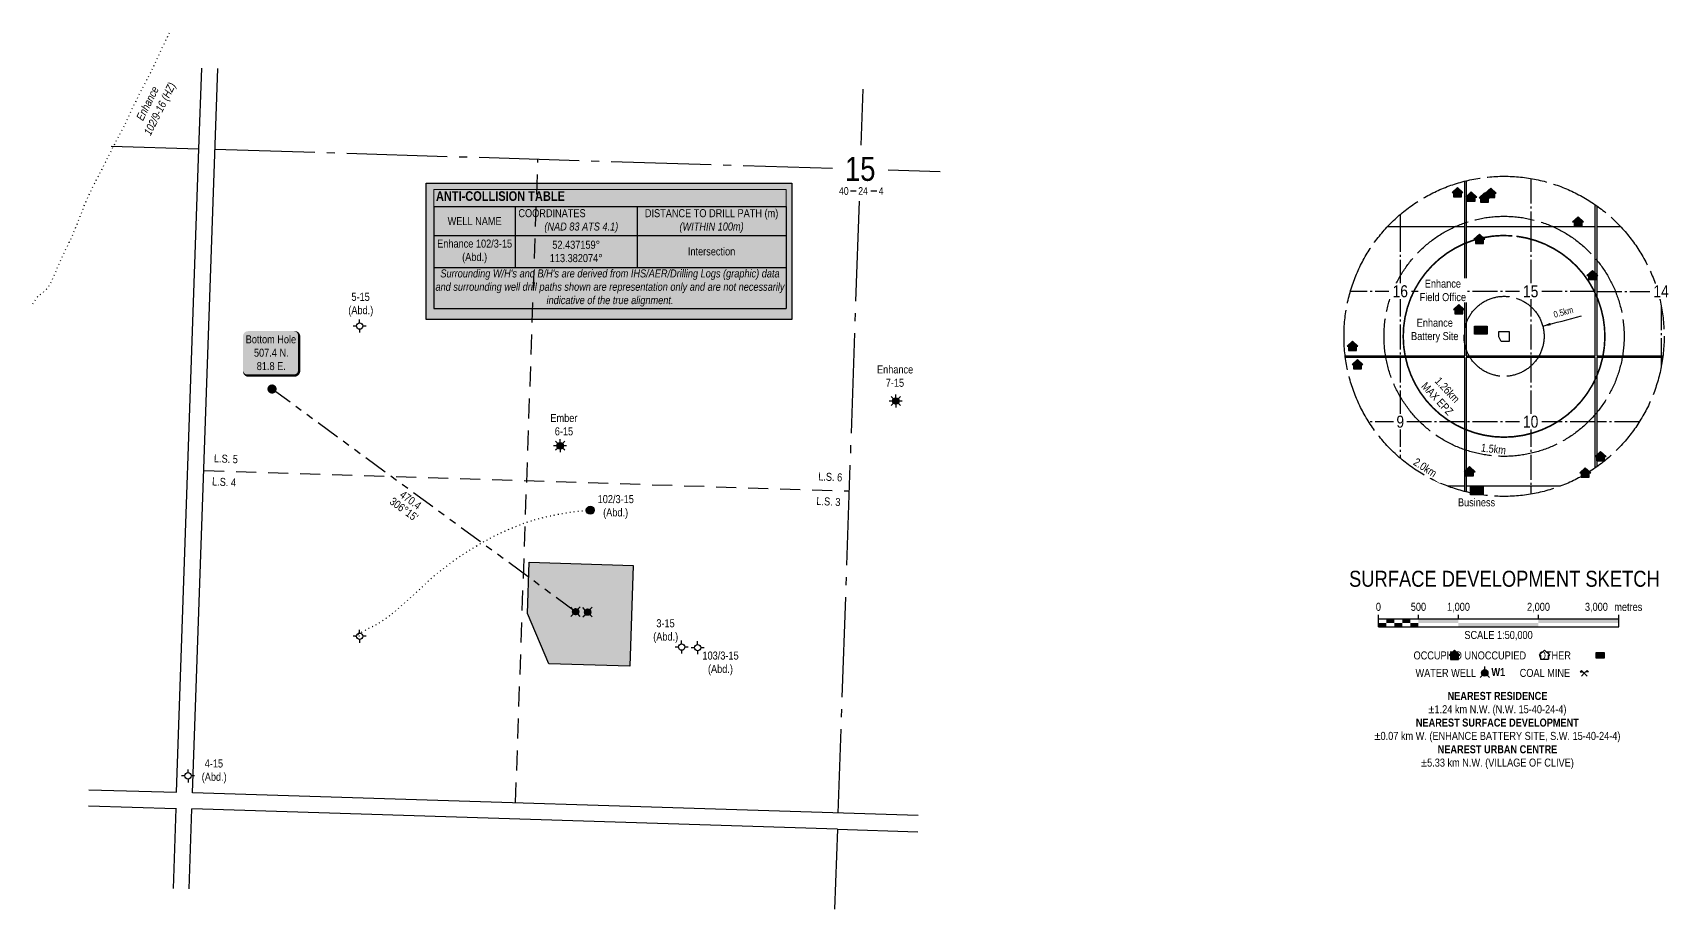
# Model space of a CAD drawing. Extents: x 337584 to 348172, y 5811293 to 5815472.
# Drawn here: x 340480 to 342528, y 5811770 to 5812865 of the extents above; entities that cross this region are included whole.
import ezdxf
from ezdxf.enums import TextEntityAlignment as Align

# ---------------------------------------------------------------- set-up
doc = ezdxf.new("R2010")
doc.units = 0
doc.header["$LTSCALE"] = 5
for name, pattern in [('foc-BUFFER', [16.75, 15, -1.75]), ('foc-DOT', [1, 0.2, -0.8]), ('foc-DRILLPATH', [14.75, 6, -1.75, 1.75, -1.75, 1.75, -1.75]), ('foc-LSD', [8, 5, -3]), ('foc-QUARTERLINE', [33, 25, -3, 2, -3]), ('foc-TIELINE', [1.875, 1.25, -0.625])]:
    doc.linetypes.add(name, pattern=pattern)
doc.layers.get('Defpoints').update_dxf_attribs({"color": 9})
for name, color, linetype in [('10', 1, 'Continuous'), ('9', 3, 'Continuous'), ('ABADATA-DRILL', 8, 'foc-DOT'), ('ABADATA-DRILL-T', 8, 'Continuous'), ('AS-RESIDENCE', 14, 'Continuous'), ('AS-SYMBOL', 7, 'Continuous'), ('AS-TELEPHONE', 224, 'foc-TEL'), ('AS-UNDERLAY-H', 141, 'Continuous'), ('AUX-BUFFER', 7, 'foc-BUFFER'), ('C-WS-S', 13, 'Continuous'), ('CG-NOTES', 7, 'Continuous'), ('DETAIL-T', 7, 'Continuous'), ('F-RW', 190, 'Continuous'), ('F-WS-S', 190, 'Continuous'), ('L-2', 7, 'Continuous'), ('L-BD', 7, 'Continuous'), ('L-MON', 1, 'Continuous'), ('L-QSEC', 8, 'foc-QUARTERLINE'), ('L-SEC', 7, 'Continuous'), ('L-SECLBL', 7, 'Continuous'), ('L-SECQ', 8, 'foc-QUARTERLINE'), ('L-SECTION-LSD', 7, 'foc-LSD'), ('P-BUFFER-PURPLE', 187, 'foc-TIELINE'), ('P-BUFFER-PURPLE-T', 187, 'Continuous'), ('P-PDRILLPATH', 12, 'foc-DRILLPATH'), ('P-PROPOSED', 10, 'Continuous'), ('P-PROPOSED-H', 21, 'Continuous'), ('S-7', 6, 'Continuous'), ('T-WATER-T', 170, 'Continuous')]:
    doc.layers.add(name, color=color, linetype=linetype)
doc.layers.add('C-WS-T', color=13, linetype='Continuous', lineweight=9)
doc.layers.add('F-WS-T', color=190, linetype='Continuous', lineweight=9)
doc.styles.add('0', font='ARIALN.TTF')
doc.styles.add('100L', font='ARIALN.TTF', dxfattribs={"height": 11})
doc.styles.add('120', font='ARIALN.TTF', dxfattribs={"height": 13})
doc.styles.add('60L', font='ARIALN.TTF', dxfattribs={"height": 7.35})
doc.styles.add('80', font='ARIALN.TTF', dxfattribs={"height": 10})
doc.styles.add('80CG', font='ARIALN.TTF', dxfattribs={"height": 10})
doc.styles.add('80L', font='ARIALN.TTF', dxfattribs={"height": 10})
doc.styles.add('BOLD', font='ARIALNB.TTF')
doc.styles.add('foc-LtypeFont', font='ARIALN.TTF', dxfattribs={"height": 7.35})
doc.styles.add('SIMPLEX', font='ARIALN.TTF')
doc.linetypes.add('foc-TEL', pattern='A,2,-1,["T",foc-LtypeFont,S=0.2,R=0,X=-0.425,Y=-0.75],-1.24,8', length=12.24)
doc.linetypes.add('foc-TEL-NOLINE', pattern='A,0,-2,["T",foc-LtypeFont,S=0.2,R=0,X=-0.425,Y=-0.75],-10.24', length=12.24)
doc.dimstyles.new('Compass 5 000', dxfattribs={"dimscale": 5, "dimtxt": 9, "dimasz": 2, "dimexe": 0.2, "dimexo": 0.0625, "dimgap": 0.5, "dimtad": 0, "dimtih": 1, "dimtoh": 1, "dimzin": 0, "dimdsep": 46, "dimtxsty": '80CG', "dimcen": 0.1, "dimse1": 1, "dimse2": 1, "dimclrd": 256, "dimclrt": 256, "dimaunit": 1, "dimadec": 4, "dimazin": 0, "dimtfac": 0.06, "dimtofl": 0, "dimtmove": 0, "dimatfit": 1, "dimfxl": 0.2, "dimtolj": 1, "dimtzin": 0, "dimlwd": -1, "dimarcsym": 0})

# ---------------------------------------------------------------- blocks, each defined once
blk = doc.blocks.new('*U290')
at = {"color": 0}
for p, q in [((-150, 0), (-150, 15)), ((-150, 10), (150.2, 10)), ((-150, 0), (150.2, 0)), ((-100, 10), (-100, 15)), ((-50, 10), (-50, 15)), ((50, 10), (50, 15)), ((150.2, 0), (150.2, 15))]:
    blk.add_line(p, q, dxfattribs=at)
for points in [[(-150, 5), (-140, 5), (-150, 0), (-140, 0)], [(-140, 10), (-130, 10), (-140, 5), (-130, 5)], [(-130, 5), (-120, 5), (-130, 0), (-120, 0)], [(-120, 10), (-110, 10), (-120, 5), (-110, 5)], [(-110, 5), (-100, 5), (-110, 0), (-100, 0)], [(-100, 10), (-50, 10), (-100, 5), (-50, 5)], [(-50, 5), (50, 5), (-50, 0), (50, 0)], [(50, 10), (150.2, 10), (50, 5), (150.2, 5)]]:
    blk.add_solid(points, dxfattribs=at)
at = {"color": 0, "style": '80'}
blk.add_text('metres', height=10, dxfattribs=at).set_placement((162.2, 20), align=Align.CENTER)
at = {"color": 0, "char_height": 10, "style": '80'}
for s, insert, attachment_point in [('0', (-150, 30.2), 2), ('500', (-100, 30.2), 2), ('1,000', (-50, 30.2), 2), ('2,000', (50, 30.2), 2), ('3,000', (136.7, 30.2), 3), ('SCALE 1:50,000', (0.1, -5), 2)]:
    blk.add_mtext(s, dxfattribs=dict(at, insert=insert, attachment_point=attachment_point))
blk = doc.blocks.new('res_abd')
at = {"color": 14}
blk.add_lwpolyline([(-1.13, -0.57), (-1.13, -1.62), (0.87, -1.62), (0.87, -0.57), (1.22, -0.57), (-0.13, 0.69), (-1.49, -0.57)], close=True, dxfattribs=at)
blk = doc.blocks.new('res_other')
blk.add_hatch(color=14).paths.add_polyline_path([(-1.09, 0.73), (0.91, 0.73), (0.91, -0.69), (-1.09, -0.69)])
at = {"color": 14}
blk.add_lwpolyline([(-1.09, 0.73), (0.91, 0.73), (0.91, -0.69), (-1.09, -0.69)], close=True, dxfattribs=at)
blk = doc.blocks.new('res_occ')
for points in [[(0.1, 0.89), (-1.26, -0.37), (1.46, -0.37)], [(-0.9, -1.43), (1.1, -1.43), (1.1, -0.37), (-0.9, -0.37)]]:
    blk.add_hatch(color=14).paths.add_polyline_path(points)
at = {"color": 14}
for points in [[(0.1, 0.89), (-1.26, -0.37), (1.46, -0.37)], [(-0.9, -1.43), (1.1, -1.43), (1.1, -0.37), (-0.9, -0.37)]]:
    blk.add_lwpolyline(points, close=True, dxfattribs=at)
blk = doc.blocks.new('WAT')
h = blk.add_hatch(color=255)
h.dxf.hatch_style = 1
edge = h.paths.add_edge_path()
edge.add_arc((0, 0), 0.9, 0, 360)
at = {"color": 170}
for p, q in [((0, 0.82), (0, 1.63)), ((-0.58, -0.58), (-1.15, -1.15)), ((0.58, -0.58), (1.15, -1.15))]:
    blk.add_line(p, q, dxfattribs=at)
blk.add_circle((0, 0), 0.8, dxfattribs=at)
blk = doc.blocks.new('Mine')
at = {"layer": 'AS-SYMBOL'}
h = blk.add_hatch(color=161, dxfattribs=at)
h.dxf.hatch_style = 1
h.paths.add_polyline_path([(-0.71, 0.71), (-1.06, 0.35), (-0.35, 0.35)])
h = blk.add_hatch(color=161, dxfattribs=at)
h.dxf.hatch_style = 1
h.paths.add_polyline_path([(0.71, 0.71), (0.35, 0.35), (1.06, 0.35)])
at = {"layer": 'AS-SYMBOL', "color": 161}
for p, q in [((-0.71, 0.71), (-1.06, 0.35)), ((-1.06, 0.35), (-0.35, 0.35)), ((-0.71, 0.71), (0, 0)), ((0, 0), (-0.71, -0.71)), ((0, 0), (0.71, 0.71)), ((0, 0), (0.71, -0.71)), ((1.06, 0.35), (0.35, 0.35)), ((0.71, 0.71), (1.06, 0.35))]:
    blk.add_line(p, q, dxfattribs=at)
blk = doc.blocks.new('*U323')
at = {"layer": 'AS-RESIDENCE', "color": 14}
blk.add_lwpolyline([(130, -1.3), (140, -1.3), (140, -8.5), (130, -8.5)], close=True, dxfattribs=at)
at = {"layer": 'AS-RESIDENCE', "xscale": 5, "yscale": 5, "zscale": 5}
for name, p in [('res_occ', (-47.7, -2.9)), ('res_abd', (65.9, -1.7)), ('res_other', (135.5, -5))]:
    blk.add_blockref(name, p, dxfattribs=at)
at = {"layer": 'AS-SYMBOL', "color": 161, "xscale": 5, "yscale": 5, "zscale": 5}
blk.add_blockref('Mine', (115, -27.2), dxfattribs=at)
at = {"layer": 'F-WS-S', "xscale": 5, "yscale": 5, "zscale": 5}
blk.add_blockref('WAT', (-9.3, -26.9), dxfattribs=at)
at = {"layer": 'CG-NOTES', "char_height": 12, "style": '80CG'}
for s, insert, width, attachment_point in [('{\\H0.83333x;OCCUPIED^IUNOCCUPIED^I    OTHER}', (0, 0), 324.707, 2), ('\\pi0.13844;{\\H0.83333x;WATER WELL}', (-96, -21.9), 75.427, 1), ('\\pi0.33285;{\\H0.83333x;COAL MINE}', (34, -21.9), 62.521, 1)]:
    blk.add_mtext(s, dxfattribs=dict(at, insert=insert, width=width, attachment_point=attachment_point))
at = {"layer": 'T-WATER-T', "style": 'BOLD'}
blk.add_text('W1', height=10, dxfattribs=at).set_placement((-1, -30.8))
blk = doc.blocks.new('L-SECLBL')
at = {"layer": '9', "color": 7}
for p, q in [((-5.1, -27.8), (-12.3, -27.8)), ((20.7, -27.8), (13.5, -27.8))]:
    blk.add_line(p, q, dxfattribs=at)
at = {"layer": '10', "color": 2, "style": 'SIMPLEX'}
blk.add_attdef('SEC', text='', height=30, dxfattribs=at).set_placement((0, 0), align=Align.MIDDLE)
at = {"layer": '10', "color": 5, "style": '80L'}
blk.add_attdef('TWP', text='', height=9.5, dxfattribs=at).set_placement((-14.4, -27.4), align=Align.MIDDLE_RIGHT)
blk.add_attdef('RGE', text='', height=9.5, dxfattribs=at).set_placement((3.6, -27.4), align=Align.MIDDLE_CENTER)
blk.add_attdef('MER', text='', height=9.5, dxfattribs=at).set_placement((23.2, -27.4), align=Align.MIDDLE_LEFT)
blk = doc.blocks.new('Gabd')
for p, q in [((-0.81, 0), (-1.62, 0)), ((0, 0.81), (0, 1.62)), ((1.62, 0), (0.81, 0)), ((0, -0.81), (0, -1.62))]:
    blk.add_line(p, q)
blk.add_circle((0, 0), 0.8)
blk = doc.blocks.new('WC')
at = {"layer": 'L-MON'}
h = blk.add_hatch(color=255, dxfattribs=at)
h.dxf.hatch_style = 1
edge = h.paths.add_edge_path()
edge.add_arc((0, 0), 0.9, 0, 360)
at = {"layer": 'L-MON', "color": 240, "flags": 128}
for points in [[(-0.62, 0.5), (-1.23, 1.12)], [(0.52, 0.61), (1.13, 1.21)], [(-1.18, -1.18), (-0.56, -0.57)], [(1.16, -1.18), (0.56, -0.57)]]:
    blk.add_lwpolyline(points, dxfattribs=at)
at = {"layer": 'L-MON', "color": 240}
for radius in [0.8, 0.373]:
    blk.add_circle((0, 0), radius, dxfattribs=at)
blk = doc.blocks.new('*U489')
h = blk.add_hatch(color=255)
edge = h.paths.add_edge_path()
edge.add_line((-29, -28.5), (29, -28.5))
edge.add_arc((29, -22.5), 6, 270, 360)
edge.add_line((35, -22.5), (35, 21))
edge.add_arc((29, 21), 6, 0, 90)
edge.add_line((29, 27), (-29, 27))
edge.add_arc((-29, 21), 6, 90, 180)
edge.add_line((-35, 21), (-35, -22.5))
edge.add_arc((-29, -22.5), 6, 180, 270)
at = {"color": 14, "flags": 128}
blk.add_lwpolyline([(-29, -28.5, 3, 3, 0), (29, -28.5, 3, 3, 0.414214), (35, -22.5, 3, 3, 0), (35, 21, 3, 0, 0.414214), (29, 27, 0, 0, 0), (-29, 27, 0, 0, 0.414214), (-35, 21, 0, 0, 0), (-35, -22.5, 0, 3, 0.414214)], format="xyseb", close=True, dxfattribs=at)
at = {"color": 14, "style": '80'}
blk.add_attdef('ENTER_TEXT_001', (-26.8, -4.9), '', height=10, dxfattribs=at)
blk = doc.blocks.new('GAS')
h = blk.add_hatch(color=255)
h.dxf.hatch_style = 1
edge = h.paths.add_edge_path()
edge.add_arc((0, 0), 0.9, 0, 360)
for p, q in [((-0.81, 0), (-1.62, 0)), ((-0.57, 0.57), (-1.14, 1.14)), ((0, 0.81), (0, 1.62)), ((0.57, 0.57), (1.14, 1.14)), ((1.62, 0), (0.81, 0)), ((-0.57, -0.57), (-1.14, -1.14)), ((0, -0.81), (0, -1.62)), ((1.14, -1.14), (0.57, -0.57))]:
    blk.add_line(p, q)
blk.add_circle((0, 0), 0.8)
blk = doc.blocks.new('*T491')
at = {"layer": 'CG-NOTES', "color": 0, "lineweight": -2, "transparency": 16777216}
for p, q in [((0, -21.4), (439.8, -21.4)), ((0, -21.4), (0, -148.7)), ((101.5, -21.4), (101.5, -97.5)), ((253.8, -21.4), (253.8, -97.5)), ((439.8, -21.4), (439.8, -148.7)), ((0, -57.5), (439.8, -57.5)), ((0, -97.5), (439.8, -97.5)), ((0, -148.7), (439.8, -148.7))]:
    blk.add_line(p, q, dxfattribs=at)
at = {"layer": 'Defpoints', "color": 8, "linetype": 'ByBlock', "lineweight": 0, "transparency": 16777216}
for p, q in [((0, 0), (439.8, 0)), ((0, 0), (0, -21.4)), ((439.8, 0), (439.8, -21.4))]:
    blk.add_line(p, q, dxfattribs=at)
at = {"layer": 'CG-NOTES', "color": 154, "transparency": 16777216, "insert": (2.5, -2.3), "char_height": 11.995, "width": 434.812, "attachment_point": 1, "style": 'BOLD'}
blk.add_mtext('{\\C14;ANTI-COLLISION TABLE}', dxfattribs=at)
at = {"layer": 'CG-NOTES', "transparency": 16777216, "attachment_point": 5, "style": '0'}
for s, insert, char_height, width in [('WELL NAME', (50.8, -39.5), 10, 96.54), ('COORDINATES                         {\\fArial Narrow|b0|i1|c0|p34;(NAD 83 ATS 4.1)}', (177.7, -39.5), 9.996, 147.31), ('DISTANCE TO DRILL PATH (m) {\\fArial Narrow|b0|i1|c0|p34;(WITHIN 100m)}', (346.8, -39.5), 9.996, 180.966), ('Enhance 102/3-15 (Abd.)', (50.8, -77.5), 9.996, 96.54), ('52.437159°^J113.382074°', (177.7, -77.5), 9.996, 147.31), ('Intersection', (346.8, -77.5), 9.996, 180.966), ("{\\fArial Narrow|b0|i1|c0|p34;Surrounding W/H's and B/H's are derived from IHS/AER/Drilling Logs (graphic) data and surrounding well drill paths shown are representation only and are not necessarily indicative of the true alignment.}", (219.9, -123.1), 9.9957, 434.812)]:
    blk.add_mtext(s, dxfattribs=dict(at, insert=insert, char_height=char_height, width=width))
blk = doc.blocks.new('plbh')
at = {"layer": 'L-MON'}
h = blk.add_hatch(color=255, dxfattribs=at)
h.dxf.hatch_style = 1
edge = h.paths.add_edge_path()
edge.add_arc((0, 0), 1.16, 0, 360)
h = blk.add_hatch(color=256, dxfattribs=at)
h.dxf.hatch_style = 1
h.paths.add_polyline_path([(-0.96, 0, 1), (0.96, 0, 1)])
h.paths.add_polyline_path([(0.91, 0, -1), (-0.91, 0, -1)], flags=16)
h.paths.add_polyline_path([(0.45, 0, -1), (-0.45, 0, -1)], flags=0)
h = blk.add_hatch(color=256, dxfattribs=at)
h.dxf.hatch_style = 1
h.paths.add_polyline_path([(-0.45, 0, 1), (0.45, 0, 1)])
h.paths.add_polyline_path([(0.4, 0, -1), (-0.4, 0, -1)], flags=16)
at = {"layer": 'L-MON', "color": 240}
for radius in [0.96, 0.91, 0.45, 0.4]:
    blk.add_circle((0, 0), radius, dxfattribs=at)

msp = doc.modelspace()

# ---------------------------------------------------------------- hatches: boundary and pattern name
at = {"layer": 'ABADATA-DRILL-T'}
h = msp.add_hatch(color=256, dxfattribs=at)
h.dxf.hatch_style = 1
edge = h.paths.add_edge_path()
edge.add_arc((341176.302, 5812268.2), 4.999, 0, 360)
at = {"layer": 'AS-RESIDENCE', "linetype": 'Continuous'}
h = msp.add_hatch(color=256, dxfattribs=at)
h.dxf.hatch_style = 1
h.paths.add_polyline_path([(342281.021, 5812498.304), (342296.69, 5812498.304), (342296.69, 5812488.087), (342281.021, 5812488.087)])
h = msp.add_hatch(color=256, dxfattribs=at)
h.dxf.hatch_style = 1
h.paths.add_polyline_path([(342276.088, 5812297.569), (342291.757, 5812297.569), (342291.757, 5812287.352), (342276.088, 5812287.352)])
at = {"layer": 'AS-UNDERLAY-H'}
h = msp.add_hatch(color=256, dxfattribs=at)
h.dxf.hatch_style = 1
h.paths.add_polyline_path([(340971.36, 5812676.708), (341428.1, 5812676.708), (341428.1, 5812506.378), (340971.36, 5812506.378)])
at = {"layer": 'P-PROPOSED-H'}
h = msp.add_hatch(color=256, dxfattribs=at)
h.dxf.hatch_style = 1
h.paths.add_polyline_path([(341097.967, 5812139.282), (341099.978, 5812203.236), (341229.886, 5812199.15), (341225.926, 5812073.24), (341124.612, 5812076.426)])

# ---------------------------------------------------------------- linework, layer by layer
at = {"layer": 'ABADATA-DRILL', "flags": 128}
for points in [[(340479.891, 5812526.097), (340486.574, 5812536.042), (340488.752, 5812537.45), (340492.196, 5812539.948), (340494.531, 5812541.872), (340497.078, 5812544.459), (340499.609, 5812547.777), (340502.058, 5812551.928), (340504.478, 5812556.731), (340506.946, 5812562.072), (340509.391, 5812567.914), (340512.054, 5812574.31), (340515.003, 5812580.886), (340518.381, 5812588.048), (340521.929, 5812595.475), (340525.519, 5812602.99), (340529.102, 5812610.856), (340532.692, 5812619.272), (340536.195, 5812627.771), (340539.647, 5812636.551), (340542.782, 5812644.802), (340545.318, 5812651.302), (340547.652, 5812656.828), (340551.395, 5812665.018), (340555.804, 5812673.987), (340558.102, 5812678.424), (340560.381, 5812682.871), (340562.639, 5812687.329), (340564.507, 5812690.869), (340566.845, 5812695.284), (340569.104, 5812699.752), (340571.343, 5812704.22), (340573.601, 5812708.678), (340575.87, 5812713.135), (340578.129, 5812717.593), (340580.378, 5812722.061), (340582.686, 5812726.497), (340585.003, 5812730.923), (340587.321, 5812735.358), (340589.649, 5812739.784), (340591.996, 5812744.189), (340594.304, 5812748.625), (340596.514, 5812753.114), (340598.674, 5812757.615), (340600.765, 5812762.159), (340602.876, 5812766.691), (340605.017, 5812771.213), (340607.118, 5812775.746), (340609.258, 5812780.257), (340611.488, 5812784.736), (340613.766, 5812789.183), (340616.074, 5812793.619), (340618.362, 5812798.066), (340620.67, 5812802.502), (340622.998, 5812806.918), (340625.306, 5812811.364), (340627.564, 5812815.811), (340629.793, 5812820.28), (340632.003, 5812824.77), (340634.133, 5812829.282), (340636.195, 5812833.826), (340638.227, 5812838.381), (340640.308, 5812842.915), (340642.458, 5812847.426), (340644.588, 5812851.938), (340646.279, 5812855.564), (340650.521, 5812864.619)], [(340888.202, 5812110.709), (340882.622, 5812110.804), (340882.765, 5812110.899), (340883.381, 5812111.369), (340886.363, 5812113.492), (340888.883, 5812114.969), (340891.966, 5812116.528), (340895.601, 5812118.44), (340899.699, 5812120.736), (340904.38, 5812123.113), (340909.447, 5812125.667), (340914.774, 5812128.813), (340920.481, 5812132.577), (340926.388, 5812136.934), (340932.474, 5812141.886), (340938.615, 5812147.246), (340944.965, 5812152.91), (340951.436, 5812158.58), (340957.592, 5812164.13), (340964.159, 5812170.286), (340971.088, 5812176.821), (340978.198, 5812183.37), (340985.454, 5812189.494), (340990.742, 5812193.602), (340995.023, 5812196.883), (340998.185, 5812199.32), (341002.147, 5812202.361), (341006.148, 5812205.34), (341010.225, 5812208.227), (341014.36, 5812211.033), (341018.552, 5812213.756), (341022.763, 5812216.438), (341027.003, 5812219.1), (341031.252, 5812221.731), (341035.52, 5812224.332), (341039.817, 5812226.881), (341044.151, 5812229.37), (341048.533, 5812231.777), (341052.952, 5812234.112), (341057.41, 5812236.386), (341061.895, 5812238.58), (341066.417, 5812240.712), (341070.968, 5812242.773), (341075.556, 5812244.762), (341084.797, 5812248.589), (341089.459, 5812250.397), (341094.158, 5812252.103), (341098.874, 5812253.728), (341103.638, 5812255.262), (341108.427, 5812256.684), (341113.234, 5812258.037), (341118.069, 5812259.308), (341122.93, 5812260.478), (341127.818, 5812261.537), (341132.723, 5812262.536), (341137.627, 5812263.475), (341142.549, 5812264.353), (341147.479, 5812265.181), (341152.425, 5812265.908), (341157.38, 5812266.565), (341162.351, 5812267.131), (341176.312, 5812268.151)]]:
    msp.add_lwpolyline(points, dxfattribs=at)
at = {"layer": 'ABADATA-DRILL-T'}
msp.add_circle((341176.302, 5812268.2), 4.999, dxfattribs=at)
at = {"layer": 'AS-RESIDENCE', "linetype": 'Continuous'}
for points in [[(342281.021, 5812498.304), (342296.69, 5812498.304), (342296.69, 5812488.087), (342281.021, 5812488.087)], [(342276.088, 5812297.569), (342291.757, 5812297.569), (342291.757, 5812287.352), (342276.088, 5812287.352)]]:
    msp.add_lwpolyline(points, close=True, dxfattribs=at)
at = {"layer": 'AS-TELEPHONE', "linetype": 'foc-TEL-NOLINE', "flags": 128}
msp.add_lwpolyline([(340669.887, 5812206.332), (340670.005, 5812206.33)], dxfattribs=at)
at = {"layer": 'AS-UNDERLAY-H'}
msp.add_lwpolyline([(340971.36, 5812676.708), (341428.1, 5812676.708), (341428.1, 5812506.378), (340971.36, 5812506.378)], close=True, dxfattribs=at)
at = {"layer": 'AUX-BUFFER'}
for radius in [199.956, 149.967, 49.989]:
    msp.add_circle((342317.888, 5812485.421), radius, dxfattribs=at)
at = {"layer": 'F-RW'}
for p, q in [((340648.488, 5811895.996), (340648.476, 5811896.011)), ((341484.988, 5811869.665), (341484.987, 5811869.683, 904.461))]:
    msp.add_line(p, q, dxfattribs=at)
at = {"layer": 'L-QSEC', "color": 253, "ltscale": 0.25}
for p, q in [((342351.139, 5812682.594), (342351.139, 5812622.071)), ((342188.229, 5812637.642), (342188.229, 5812622.071)), ((342188.229, 5812622.071), (342188.229, 5812541.621)), ((342351.139, 5812622.071), (342351.139, 5812541.621)), ((342188.229, 5812541.621), (342125.992, 5812541.621)), ((342188.229, 5812541.621), (342188.229, 5812461.172)), ((342268.678, 5812541.621), (342188.229, 5812541.621)), ((342351.139, 5812541.621), (342270.69, 5812541.621)), ((342351.139, 5812541.621), (342351.139, 5812461.172)), ((342431.589, 5812541.621), (342351.139, 5812541.621)), ((342433.6, 5812541.621), (342509.784, 5812541.621)), ((342514.05, 5812524.19), (342514.05, 5812461.172)), ((342188.229, 5812459.16), (342188.229, 5812378.711)), ((342351.139, 5812459.16), (342351.139, 5812378.711)), ((342514.05, 5812459.16), (342514.05, 5812446.653)), ((342188.229, 5812378.711), (342148.786, 5812378.711)), ((342188.229, 5812378.711), (342188.229, 5812333.201)), ((342268.678, 5812378.711), (342188.229, 5812378.711)), ((342351.139, 5812378.711), (342270.69, 5812378.711)), ((342431.589, 5812378.711), (342351.139, 5812378.711)), ((342351.139, 5812378.711), (342351.139, 5812298.261)), ((342486.99, 5812378.711), (342433.6, 5812378.711)), ((342351.139, 5812298.261), (342351.139, 5812288.249))]:
    msp.add_line(p, q, dxfattribs=at)
at = {"layer": 'L-SEC'}
for p, q in [((340659.243, 5811915.758), (340687.39, 5812719.78)), ((340550.029, 5811919.025), (340659.243, 5811915.758)), ((340549.333, 5811898.919), (340658.54, 5811895.653)), ((340658.54, 5811895.653), (340655.138, 5811795.778)), ((340658.525, 5811895.7), (340659.58, 5811895.666)), ((340675.241, 5811795.145), (340678.642, 5811895.021)), ((341484.988, 5811869.665), (340678.642, 5811895.021)), ((341484.988, 5811869.665), (341585.48, 5811866.548))]:
    msp.add_line(p, q, dxfattribs=at)
at = {"layer": 'L-SEC', "color": 253}
for p, q in [((342268.678, 5812622.071), (342268.678, 5812679.228)), ((342270.69, 5812679.728), (342270.69, 5812622.071)), ((342431.589, 5812622.071), (342431.589, 5812649.904)), ((342433.6, 5812648.496), (342433.6, 5812622.071)), ((342188.229, 5812622.071), (342171.91, 5812622.071)), ((342268.678, 5812622.071), (342188.229, 5812622.071)), ((342268.678, 5812541.621), (342268.678, 5812622.071)), ((342270.69, 5812622.071), (342270.69, 5812541.621)), ((342351.139, 5812622.071), (342270.69, 5812622.071)), ((342431.589, 5812622.071), (342351.139, 5812622.071)), ((342431.589, 5812541.621), (342431.589, 5812622.071)), ((342433.6, 5812622.071), (342433.6, 5812541.621)), ((342463.865, 5812622.071), (342433.6, 5812622.071)), ((342268.678, 5812461.172), (342268.678, 5812541.621)), ((342270.69, 5812541.621), (342270.69, 5812461.172)), ((342431.589, 5812461.172), (342431.589, 5812541.621)), ((342433.6, 5812541.621), (342433.6, 5812461.172)), ((342119.407, 5812461.172), (342188.229, 5812461.172)), ((342188.229, 5812459.16), (342119.663, 5812459.16)), ((342188.229, 5812461.172), (342268.678, 5812461.172)), ((342268.678, 5812459.16), (342188.229, 5812459.16)), ((342268.678, 5812378.711), (342268.678, 5812459.16)), ((342270.69, 5812461.172), (342351.139, 5812461.172)), ((342270.69, 5812459.16), (342270.69, 5812378.711)), ((342351.139, 5812459.16), (342270.69, 5812459.16)), ((342351.139, 5812461.172), (342431.589, 5812461.172)), ((342431.589, 5812459.16), (342351.139, 5812459.16)), ((342431.589, 5812378.711), (342431.589, 5812459.16)), ((342433.6, 5812461.172), (342514.05, 5812461.172)), ((342433.6, 5812459.16), (342433.6, 5812378.711)), ((342514.05, 5812459.16), (342433.6, 5812459.16)), ((342514.05, 5812461.172), (342516.368, 5812461.172)), ((342516.112, 5812459.16), (342514.05, 5812459.16)), ((342268.678, 5812298.261), (342268.678, 5812378.711)), ((342270.69, 5812378.711), (342270.69, 5812298.261)), ((342431.589, 5812320.938), (342431.589, 5812378.711)), ((342433.6, 5812378.711), (342433.6, 5812322.347)), ((342268.678, 5812298.261), (342247.506, 5812298.261)), ((342268.678, 5812291.615), (342268.678, 5812298.261)), ((342270.69, 5812298.261), (342270.69, 5812291.115)), ((342351.139, 5812298.261), (342270.69, 5812298.261)), ((342388.269, 5812298.261), (342351.139, 5812298.261))]:
    msp.add_line(p, q, dxfattribs=at)
at = {"layer": 'L-SEC'}
for points in [[(341586.16, 5811886.606), (340679.346, 5811915.121), (340711.02, 5812819.891)], [(340687.39, 5812719.78), (340690.971, 5812820.526)]]:
    msp.add_lwpolyline(points, dxfattribs=at)
at = {"layer": 'L-SECQ'}
for p, q in [((341516.902, 5812794.347), (341514.533, 5812724.382)), ((340577.876, 5812723.186), (340687.39, 5812719.78)), ((340707.493, 5812719.163), (341479.054, 5812695.462)), ((341548.292, 5812693.303), (341613.44, 5812691.24)), ((341512.135, 5812654.44), (341485.683, 5811889.765)), ((341484.988, 5811869.665), (341481.598, 5811769.744))]:
    msp.add_line(p, q, dxfattribs=at)
at = {"layer": 'L-SECTION-LSD', "flags": 128}
for points in [[(341083.025, 5811902.981), (341110.903, 5812706.771)], [(340694.051, 5812317.896), (341499.607, 5812292.288)]]:
    msp.add_lwpolyline(points, dxfattribs=at)
at = {"layer": 'P-PDRILLPATH', "flags": 128}
msp.add_lwpolyline([(341158.05, 5812141.393), (340778.795, 5812419.575)], dxfattribs=at)
at = {"layer": 'P-PROPOSED'}
for points in [[(342314.259, 5812478.807), (342311.405, 5812484.993), (342311.41, 5812491.377), (342324.376, 5812491.368), (342324.368, 5812478.8)], [(341097.967, 5812139.282), (341099.978, 5812203.236), (341229.886, 5812199.15), (341225.926, 5812073.24), (341124.612, 5812076.426)]]:
    msp.add_lwpolyline(points, close=True, dxfattribs=at)

# ---------------------------------------------------------------- block references
msp.add_blockref('*T491', (340981.074, 5812668.93))
at = {"layer": 'AS-RESIDENCE', "color": 6, "linetype": 'Continuous', "xscale": 4.998911300000001, "yscale": 4.998911300000001, "zscale": 4.998911300000001}
for p in [(342259.22, 5812666.854), (342276.408, 5812661.286), (342292.927, 5812660.303), (342300.735, 5812666.121), (342409.814, 5812630.282), (342286.529, 5812608.653), (342427.778, 5812563.414), (342260.836, 5812520.778), (342128, 5812474.819), (342134.313, 5812451.894), (342437.958, 5812336.981), (342274.341, 5812318.198), (342418.824, 5812316.661)]:
    msp.add_blockref('res_occ', p, dxfattribs=at)
at = {"layer": 'C-WS-S', "xscale": 4.998911300000001, "yscale": 4.998911300000001, "zscale": 4.998911300000001}
for name, p in [('GAS', (341557.987, 5812404.595)), ('Gabd', (340888.202, 5812110.709))]:
    msp.add_blockref(name, p, dxfattribs=at)
at = {"layer": 'CG-NOTES'}
ref = msp.add_blockref('*U489', (340777.563, 5812464.884), dxfattribs=dict(at, xscale=0.999567326809743, yscale=0.999567326809743, zscale=0.999567326809743))
ref.add_attrib('ENTER_TEXT_001', 'Bottom Hole', (340745.885, 5812476.671), dxfattribs={"layer": '0', "color": 14, "height": 9.99567, "style": '80'})
ref.add_attrib('ENTER_TEXT_002', '507.4 N.', (340756.181, 5812459.971), dxfattribs={"layer": '0', "color": 14, "height": 9.9957, "style": '80'})
ref.add_attrib('ENTER_TEXT_003', '81.8 E.', (340759.679, 5812443.271), dxfattribs={"layer": '0', "color": 14, "height": 9.9957, "style": '80'})
at = {"layer": 'CG-NOTES', "xscale": 0.99978226, "yscale": 0.99978226, "zscale": 0.99978226}
msp.add_blockref('*U323', (342303.108, 5812091.808), dxfattribs=at)
at = {"layer": 'F-WS-S'}
for name, p, xscale, yscale, zscale in [('Gabd', (340888.202, 5812498.241), 4.998911300000001, 4.998911300000001, 4.998911300000001), ('GAS', (341138.677, 5812348.705), 4.998911300000001, 4.998911300000001, 4.998911300000001), ('Gabd', (341290.497, 5812097.211), 4.999999999999927, 4.999999999999927, 4.999999999999927), ('Gabd', (341290.497, 5812097.211), 4.999999999999931, 4.999999999999931, 4.999999999999931), ('Gabd', (341310.486, 5812096.435), 4.998911300000001, 4.998911300000001, 4.998911300000001), ('Gabd', (340673.827, 5811936.325), 4.998911300000001, 4.998911300000001, 4.998911300000001)]:
    msp.add_blockref(name, p, dxfattribs=dict(at, xscale=xscale, yscale=yscale, zscale=zscale))
at = {"layer": 'L-2', "xscale": 0.99978226, "yscale": 0.99978226, "zscale": 0.99978226}
msp.add_blockref('*U290', (342310.906, 5812122.345), dxfattribs=at)
at = {"layer": 'L-MON', "xscale": 4.998911300000001, "yscale": 4.998911300000001, "zscale": 4.998911300000001}
for name, p in [('plbh', (340778.795, 5812419.575)), ('WC', (341158.05, 5812141.393)), ('WC', (341173.039, 5812140.922))]:
    msp.add_blockref(name, p, dxfattribs=at)
at = {"layer": 'L-SECLBL', "color": 4}
msp.add_blockref('L-SECLBL', (341513.517, 5812694.404), dxfattribs=at).add_auto_attribs({'SEC': '15', 'TWP': '40', 'RGE': '24', 'MER': '4'})

# ---------------------------------------------------------------- texts
at = {"attachment_point": 1, "style": '60L'}
for s, insert, char_height, rotation in [('0.5km', (342378.918, 5812516.373), 7.9983, 14.836853), ('1.5km', (342289.791, 5812351.505), 9.9978, 353.414662)]:
    msp.add_mtext_dynamic_manual_height_columns(s, width=28.38568, gutter_width=47.49, heights=[0], dxfattribs=dict(at, insert=insert, char_height=char_height, rotation=rotation))
at = {"layer": 'ABADATA-DRILL-T', "insert": (340602.75, 5812746.626), "char_height": 10, "attachment_point": 1, "rotation": 63.53768, "style": '80L'}
msp.add_mtext_dynamic_manual_height_columns('\\pi13.1605;{\\fArial Narrow|b0|i1|c0|p34;Enhance\\P\\pi0.8822;102/9-16 (HZ)}', width=70.70709, gutter_width=50, heights=[0], dxfattribs=at)
at = {"layer": 'ABADATA-DRILL-T', "insert": (341178.874, 5812287.091), "char_height": 10, "attachment_point": 1, "style": '80L'}
msp.add_mtext_dynamic_manual_height_columns('\\pi6.69052;102/3-15\\P\\pi13.54591;(Abd.)', width=56.90082, gutter_width=50, heights=[0], dxfattribs=at)
at = {"layer": 'AS-RESIDENCE', "linetype": 'Continuous', "char_height": 9.99782, "attachment_point": 1, "style": '60L'}
for s, width, insert in [('\\pi7.50062;Enhance\\P\\pi0.47282,t80.4554;Battery Site', 58.81161, (342201.245, 5812507.396)), ('\\pi0.47282;Business', 46.13361, (342259.794, 5812283.026))]:
    msp.add_mtext_dynamic_manual_height_columns(s, width=width, gutter_width=47.49, heights=[0], dxfattribs=dict(at, insert=insert))
at = {"layer": 'C-WS-T', "char_height": 10, "attachment_point": 1, "style": '80L'}
for s, insert in [('\\pi17.4545;5-15\\P\\pi13.54591;(Abd.)', (340860.497, 5812539.757)), ('\\pi6.54045;Enhance\\P\\pi17.48861;7-15', (341527.974, 5812449.059))]:
    msp.add_mtext_dynamic_manual_height_columns(s, width=56.90082, gutter_width=50, heights=[0], dxfattribs=dict(at, insert=insert))
at = {"layer": 'CG-NOTES', "insert": (342102.828, 5812041.222), "char_height": 9.99782, "width": 412.30964, "attachment_point": 1, "style": '80CG'}
msp.add_mtext('\\pi144.51749;{\\fArial Narrow|b1|i0|c0|p34;NEAREST RESIDENCE}\\P\\pi120.51522;±1.24 km N.W. (N.W. 15-40-24-4)\\P\\pi104.90811;{\\fArial Narrow|b1|i0|c0|p34;NEAREST SURFACE DEVELOPMENT}\\P\\pi53.0606;±0.07 km W. (ENHANCE BATTERY SITE, S.W. 15-40-24-4)\\P\\pi132.12592;{\\fArial Narrow|b1|i0|c0|p34;NEAREST URBAN CENTRE}\\P\\pi111.2778;±5.33 km N.W. (VILLAGE OF CLIVE)', dxfattribs=at)
at = {"layer": 'DETAIL-T', "color": 3, "insert": (342121.883, 5812192.564), "char_height": 19.99565, "width": 389.97427, "attachment_point": 1, "style": '80CG'}
msp.add_mtext('\\pi2.39606;SURFACE DEVELOPMENT SKETCH', dxfattribs=at)
at = {"layer": 'F-WS-T', "char_height": 10, "attachment_point": 1, "style": '80L'}
for s, width, insert in [('\\pi0.50362;Ember\\P\\pi5.97769;6-15', 33.99495, (341126.009, 5812388.399)), ('\\pi4.30307;3-15\\P\\pi0.39447;(Abd.)', 30.59795, (341254.572, 5812131.986)), ('\\pi0.66392;103/3-15\\P\\pi7.5193;(Abd.)', 44.84761, (341315.828, 5812091.611)), ('\\pi4.13936;4-15\\P\\pi0.39447;(Abd.)', 30.59795, (340690.54, 5811956.804))]:
    msp.add_mtext_dynamic_manual_height_columns(s, width=width, gutter_width=50, heights=[0], dxfattribs=dict(at, insert=insert))
at = {"layer": 'P-BUFFER-PURPLE-T', "ltscale": 2, "insert": (342232.393, 5812441.617), "char_height": 9.99782, "attachment_point": 1, "rotation": 312.928904, "style": '60L'}
msp.add_mtext_dynamic_manual_height_columns('\\pi8.15479;1.26km \\P\\pi1.37932;MAX EPZ', width=51.90892, gutter_width=47.49, heights=[0], dxfattribs=at)

# ---------------------------------------------------------------- leaders
at = {"path_type": 1}
msp.add_leader([(342366.227, 5812498.157), (342414.567, 5812510.892)], dimstyle='Compass 5 000', override={"dimgap": 0.5, "dimtad": 0}, dxfattribs=at)

# ---------------------------------------------------------------- next in the draw order: texts
at = {"insert": (342208.993, 5812334.129), "char_height": 9.9978, "width": 40.70802, "attachment_point": 1, "rotation": 327.102133, "style": '60L', "bg_fill": 3, "box_fill_scale": 1.15, "bg_fill_color": 256, "bg_fill_true_color": 256, "bg_fill_transparency": 0}
msp.add_mtext('2.0km', dxfattribs=at)
at = {"layer": 'L-BD', "insert": (340938.767, 5812296.736), "char_height": 9.99782, "width": 39.16378, "attachment_point": 1, "rotation": 323.7402, "line_spacing_factor": 0.855, "style": '80L', "bg_fill": 3, "box_fill_scale": 1.15, "bg_fill_color": 256, "bg_fill_true_color": 256, "bg_fill_transparency": 0}
msp.add_mtext("\\pi5.59789;470.4 \\P\\pi0.27845;306°15'", dxfattribs=at)
at = {"layer": 'L-SECTION-LSD', "attachment_point": 1, "rotation": 357.218191, "style": '100L', "bg_fill": 3, "box_fill_scale": 1.5, "bg_fill_color": 256, "bg_fill_transparency": 0}
for s, width, insert, char_height in [('\\pi1.98557;L.S. 4', 30.53325, (340702.145, 5812309.278), 9.99782), ('L.S. 3', 30.3693, (341459.138, 5812284.81), 9.9978)]:
    msp.add_mtext_dynamic_manual_height_columns(s, width=width, gutter_width=54.988, heights=[0], dxfattribs=dict(at, insert=insert, char_height=char_height))
at = {"layer": 'S-7', "attachment_point": 5, "style": '120', "bg_fill": 3, "box_fill_scale": 1.15, "bg_fill_color": 256}
for s, insert, char_height, width, bg_fill_transparency in [('16', (342188.229, 5812541.621), 14.9967, 23.30325, 13369421), ('15', (342351.139, 5812541.621), 14.9967, 23.30325, 13369456), ('14', (342514.05, 5812541.621), 14.9967, 23.30325, 137), ('9', (342188.229, 5812378.711), 14.997, 11.65162, 13369416), ('10', (342351.139, 5812378.711), 14.9967, 23.30325, 13369461)]:
    msp.add_mtext(s, dxfattribs=dict(at, insert=insert, char_height=char_height, width=width, bg_fill_transparency=bg_fill_transparency))

# ---------------------------------------------------------------- next in the draw order: texts
at = {"layer": 'AS-RESIDENCE', "insert": (342241.437, 5812556.263), "char_height": 9.99782, "width": 58.22385, "attachment_point": 2, "line_spacing_factor": 1.010641, "style": '60L', "bg_fill": 3, "box_fill_scale": 1.15, "bg_fill_color": 256, "bg_fill_true_color": 256, "bg_fill_transparency": 0}
msp.add_mtext('Enhance Field Office', dxfattribs=at)
at = {"layer": 'L-SECTION-LSD', "attachment_point": 1, "rotation": 357.22092, "style": '100L', "bg_fill": 3, "box_fill_scale": 1.5, "bg_fill_color": 256, "bg_fill_transparency": 0}
for s, width, insert, char_height in [('\\pi1.75819;L.S. 5', 30.39452, (340704.725, 5812338.286), 9.99782), ('L.S. 6', 30.4765, (341461.43, 5812315.511), 9.9978)]:
    msp.add_mtext_dynamic_manual_height_columns(s, width=width, gutter_width=54.988, heights=[0], dxfattribs=dict(at, insert=insert, char_height=char_height))

# ---------------------------------------------------------------- next in the draw order: linework, layer by layer
at = {"layer": 'P-BUFFER-PURPLE', "ltscale": 2, "const_width": 2, "flags": 128}
msp.add_lwpolyline([(342328.287, 5812610.964, 99.11296294), (342333.344, 5812610.442)], format="xyb", dxfattribs=at)

doc.saveas('drawing.dxf')
